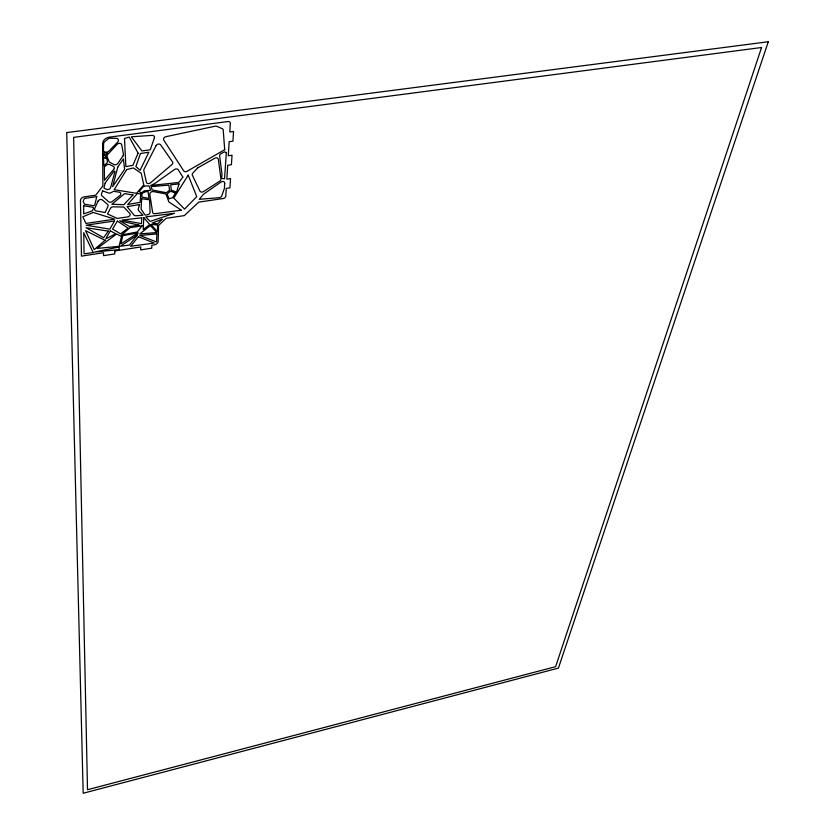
<?xml version="1.0" encoding="UTF-8"?>
<svg xmlns="http://www.w3.org/2000/svg" width="835" height="835" viewBox="0 0 835 835"><rect width="100%" height="100%" fill="white"/><g stroke="black" fill="none" stroke-linecap="round" stroke-linejoin="round"><path stroke-width="1.25" d="M114.781 250.97L114.781 253.913L103.55 255.656L103.54 252.702L81.465 256.126L80.463 200.567A3.998 3.089 -19.6 0 1 84.314 196.841L95.733 195.213L102.893 185.881L102.653 143.599A6.805 5.417 -21.5 0 1 109.291 137.149L227.924 121.545A2.651 2.077 -28.4 0 1 230.324 123.403L229.792 131.951L233.56 131.45L232.934 141.178L229.176 141.689L228.299 155.759L232.026 155.247L231.41 164.735L227.704 165.257L226.838 179.118L230.523 178.586L229.928 187.844L226.264 188.376L225.774 196.131A2.547 1.921 -26.4 0 1 223.216 198.521L198.751 202.122L184.347 215.597L166.155 218.321L158.556 225.46L158.149 241.325A3.81 2.839 -22.6 0 1 154.402 244.832L151.824 245.229L151.751 248.172L140.698 249.884L140.75 246.951L114.781 250.97M157.554 224.949L157.523 231.702L150.885 224.469L157.554 224.949M83.719 205.754L83.625 213.843L91.735 211.078A1.326 1.012 -19.9 0 0 92.622 210.305L93.436 208.479A1.326 1.012 -19.9 0 0 92.675 207.237L83.719 205.754M103.592 143.589L103.467 150.196A2.714 2.15 -21.3 0 0 105.784 152.116L106.661 152.095A2.714 2.15 -21.3 0 0 108.936 151.104L117.735 142.065A2.724 2.171 -21.9 0 0 118.413 140.092A6.899 5.49 -21.7 0 0 118.309 139.685A2.724 2.171 -21.9 0 0 116.169 138.307L110.074 138.255A2.724 2.171 -21.6 0 0 107.955 139.007L104.563 141.783A2.724 2.171 -21.3 0 0 103.592 143.589M156.865 233.915L156.531 241.952L139.748 235.46L156.865 233.915M143.797 217.611L143.192 229.552L149.726 224.563L143.797 217.611M141.647 198.772L141.084 209.084L145.113 215.106L147.513 214.752A2.588 1.962 -22.6 0 0 150.06 212.247L149.59 199.784L141.647 198.772M141.773 217.799L141.407 223.644L122.296 220.043L141.773 217.799M224.698 183.241L224.385 188.407L221.797 195.797A2.557 1.931 -26.2 0 1 219.156 197.697L199.262 199.325L203.489 194.242L220.962 182.093A2.568 1.952 -26.6 0 1 223.498 181.602A2.568 1.952 -26.6 0 1 224.698 183.241M226.337 152.565L224.542 178.805L221.578 178.377L222.006 174.431L219.647 155.968A2.609 2.014 -27.3 0 1 221.275 153.483L224.646 151.834L226.337 152.565M140.729 194.054L140.082 202.31L127.671 204.544L137.462 193.396L140.729 194.054M122.755 235.668L120.96 243.799L138.307 232.881L122.755 235.668M96.756 196.653L94.866 204.627A1.326 1.023 -20 0 1 93.144 205.64L84.993 204.283A1.326 1.023 -19.6 0 1 84.21 203.73L83.312 201.611A1.336 1.033 -19.6 0 1 83.323 200.932L84.043 199.168A1.336 1.033 -19.6 0 1 85.254 198.292L96.756 196.653M105.137 183.042L103.926 188.021L106.41 189.347A2.662 2.067 -20.9 0 0 110.585 187.614L115.021 171.478L114.019 171.102L105.137 183.042M121.534 236.399L119.061 246.335L97.225 248.412L116.524 234.019L121.534 236.399M117.745 167.261L112.621 186.623L124.133 170.037A2.672 2.098 -21.9 0 0 124.53 168.618L123.382 158.921L118.09 166.53A2.682 2.098 -21.8 0 0 117.745 167.261M139.529 204.512L138.266 209.053A2.599 1.983 -22.4 0 0 138.62 210.608L143.015 215.232L135.928 215.743A2.599 1.973 -22.1 0 1 134.018 215.054L127.108 206.642L139.529 204.512M178.993 183.94L176.561 192.165L171.258 190.14L170.747 184.754L178.993 183.94M761.562 47.511L555.619 666.674L87.508 789.722L73.626 137.368L761.562 47.511M768.294 41.75L558.417 668.104L83.176 793.25L66.706 132.588L768.294 41.75M154.371 137.9L150.258 149.799L141.898 150.937L131.366 136.794L152.127 135.385A2.693 2.129 -24.1 0 1 154.371 137.9M140.437 153.525L135.896 166.562L140.092 170.288L148.88 152.22L140.437 153.525M102.653 190.912L101.526 193.897A2.651 2.056 -20.7 0 0 101.954 195.787L108.571 201.726A2.641 2.035 -20.9 0 0 112.172 201.569L119.781 195.682A2.641 2.035 -21.4 0 0 120.751 193.563A2.641 2.035 -21.4 0 0 119.113 192.154L113.675 191.298L110.825 192.749A2.651 2.056 -21 0 1 108.414 192.958L102.653 190.912M138.067 153.129L132.88 165.372L125.855 166.603L124.509 138.516L129.248 137.076L138.067 153.129M98.039 201.172L94.741 208.458A2.641 2.025 -20.2 0 0 96.202 210.942L105.126 212.507L107.924 206.402A2.641 2.025 -20.6 0 0 107.538 204.377L102.444 200.003A2.651 2.035 -20.4 0 0 98.039 201.172M156.041 145.687L144.006 169.286A2.651 2.067 -23.2 0 0 143.808 170.58L146.396 182.187A2.63 2.035 -23.1 0 0 148.046 183.543A2.63 2.035 -23.1 0 0 150.561 182.781L171.864 164.599A2.641 2.056 -24.6 0 0 172.501 161.875L160.675 144.883A2.672 2.108 -24.3 0 0 158.316 144.079A2.672 2.108 -24.3 0 0 156.041 145.687M110.502 208.364L107.475 213.948L117.276 218.436L127.609 216.902A2.599 1.983 -21.6 0 0 129.843 215.493A2.599 1.983 -21.6 0 0 129.728 213.416L123.81 207.049L113.33 206.819A2.63 2.014 -21 0 0 110.502 208.364M110.335 230.815L105.721 238.914L115.721 233.79L110.335 230.815M114.489 220.983L109.834 229.145L86.193 225.189L114.489 220.983M117.37 221.108L112.568 229.061L120.595 233.831L128.099 228.143L117.37 221.108M126.69 169.588L114.186 189.681L136.512 193.313L143.787 184.848L141.23 173.252L133.402 167.939L126.69 169.588M175.517 193.073L172.584 197.738L168.952 198.803L167.188 193.897L170.486 191.215L175.517 193.073M188.209 175.162L173.774 198.104L184.535 209.115L196.747 196.642L188.209 175.162M107.485 152.836L105.993 155.018L103.436 154.037L103.425 153.108L107.485 152.836M123.069 155.801L117.798 163.462A2.693 2.119 -21.6 0 1 113.915 164.516L109.792 162.251A2.693 2.129 -21.4 0 1 108.957 161.332L107.141 156.74A2.703 2.14 -21.4 0 1 107.684 154.569L117.13 144.371A2.714 2.15 -22.1 0 1 119.854 143.349A2.714 2.15 -22.1 0 1 121.712 144.883L123.444 154.256A2.693 2.129 -22 0 1 123.069 155.801M108.331 231.118L103.613 237.714L86.088 227.715L108.331 231.118M182.865 177.103L179.723 181.352A2.609 2.004 -24.6 0 1 177.479 182.614L150.665 185.495L154.746 183.523L174.546 169.505A2.63 2.025 -24.7 0 1 178.22 169.755L182.865 177.103M142.044 225.826L137.243 231.963L121.545 234.99L129.999 227.642L142.044 225.826M137.472 234.948L129.435 245.062L120.407 246.241L137.472 234.948M138.38 236.743L130.625 246.262L154.256 243.037L138.38 236.743M113.748 169.307L104.459 180.35L104.344 166.979L106.567 165.09A2.693 2.108 -21.2 0 1 109.896 164.578L113.309 166.332A2.682 2.108 -21.3 0 1 113.748 169.307M143.839 186.121L139.048 191.58L141.407 192.822L144.278 190.766L150.697 190.317L149.037 185.881L143.839 186.121M197.613 167.929L192.875 173.075A2.609 2.004 -25.5 0 0 192.374 175.287L199.972 191.131A2.578 1.962 -25.6 0 0 203.51 191.58L219.678 181.185A2.578 1.962 -26.5 0 0 220.941 178.94L218.342 159.266A2.609 2.014 -26.9 0 0 214.814 158.222L197.613 167.929M132.984 195.004L123.81 204.659L111.869 204.262L124.655 193.616L132.984 195.004M162.063 219.271L157.658 223.895L152.168 223.07L162.063 219.271M106.556 163.399L103.895 165.821L103.509 157.982L105.053 158.097A2.703 2.129 -21 0 1 107.026 159.61L107.371 161.353A2.703 2.129 -21 0 1 106.556 163.399M105.085 240.303L94.23 249.623L85.587 230.7L105.085 240.303M144.069 192.008L141.887 193.783L141.908 197.112L148.995 198.396L148.046 191.434L144.069 192.008M150.383 225.544L139.769 233.946L156.761 232.537L150.383 225.544M169.568 190.255L166.395 192.728L152.231 190.004L151.135 186.623L168.858 185.109L169.568 190.255M224.698 149.715L187.082 171.269A2.62 2.025 -25.2 0 1 183.71 170.862L163.785 140.176A2.682 2.119 -24.8 0 1 165.925 136.69L215.19 126.2A2.662 2.087 -27.6 0 1 216.787 126.325L222.162 128.653A2.651 2.067 -27.8 0 1 223.227 130.093L224.698 149.715M93.207 212.434L82.832 216.797L85.963 223.425L114.739 219.156L93.207 212.434M174.244 213.311L150.164 221.39L145.728 216.891L174.244 213.311M118.946 246.983L94.355 252.097L119.269 249.561L118.946 246.983M138.954 225.147L129.602 226.556L119.697 220.753L138.954 225.147M93.176 252.546L84.074 253.819L83.73 232.662L93.176 252.546M181.299 210.201L155.007 213.687A2.588 1.962 -23 0 1 152.617 212.309L149.799 194.304A2.609 2.004 -23.1 0 1 153.296 191.58L164.819 193.73A2.599 1.983 -23.7 0 1 166.249 194.816L168.733 201.538A2.588 1.973 -23.9 0 0 169.359 202.31L181.299 210.201M106.494 157.45L103.519 157.335L103.477 154.913L104.907 155.498A2.703 2.14 -21 0 1 105.909 156.364L106.494 157.45"/></g></svg>
